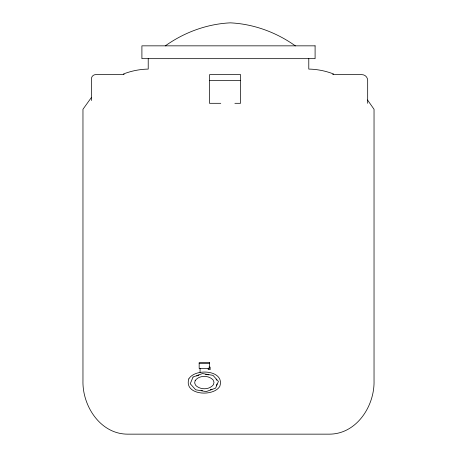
<?xml version="1.0" encoding="UTF-8"?>
<svg xmlns="http://www.w3.org/2000/svg" width="457" height="457" viewBox="0 0 457 457"><rect width="100%" height="100%" fill="white"/><g stroke="black" fill="none" stroke-linecap="round" stroke-linejoin="round"><path stroke-width="0.69" d="M220.771 103.305L209.483 103.305L209.563 74.628L240.605 74.628L240.519 103.305L234.875 103.305M216.441 385.468L217.012 383.891M91.229 97.729L82.963 109.269L82.963 380.732C82.283 405.816 100.214 433.899 127.292 434.15L329.708 434.15C356.786 433.899 374.717 405.816 374.037 380.732L374.037 109.269L367.502 99.957M165.274 45.889C184.24 32.344 206.998 23.97 230.328 22.85C253.658 23.97 276.416 32.344 295.382 45.889M196.681 375.968L198.972 375.048M210.271 389.872L211.985 389.187M123.327 74.028C131.262 70.944 139.705 69.236 148.217 69.087L148.217 58.667M124.201 74.628L95.656 74.628A4.222 4.222 0 0 0 91.434 78.85L91.434 100.511M332.599 74.628L361.858 74.628A5.815 5.815 0 0 1 367.679 80.443L367.679 103.305M209.483 80.443L240.519 80.443M199.166 363.424L209.506 363.424M208.86 367.142L210.151 367.142L210.151 369.627L208.215 369.627L208.215 368.388M205.57 374.34L208.86 374.826M201.126 390.518L202.445 390.712M333.673 74.028C325.738 70.944 317.295 69.236 308.783 69.087L308.783 58.667M216.092 379.144L216.589 380.178M200.069 368.388L200.069 372.358M195.185 380.527L194.659 382.926L195.602 385.268C200.195 390.061 209.392 390.032 213.488 384.623L214.013 382.229L213.071 379.881C208.478 375.094 199.281 375.123 195.185 380.527M188.838 378.87C183.554 395.156 213.448 397.224 219.834 386.279C225.118 369.999 195.225 367.925 188.838 378.87M193.054 377.036L190.238 383.766L195.682 389.792L206.193 391.598L215.613 388.113L218.429 381.389L212.991 375.357L202.48 373.552L193.054 377.036M315.096 45.843L141.904 45.843L141.904 58.667L315.096 58.667L315.096 45.843M209.506 362.595L199.166 362.595L199.166 368.388L209.506 368.388L209.506 362.595"/></g></svg>
